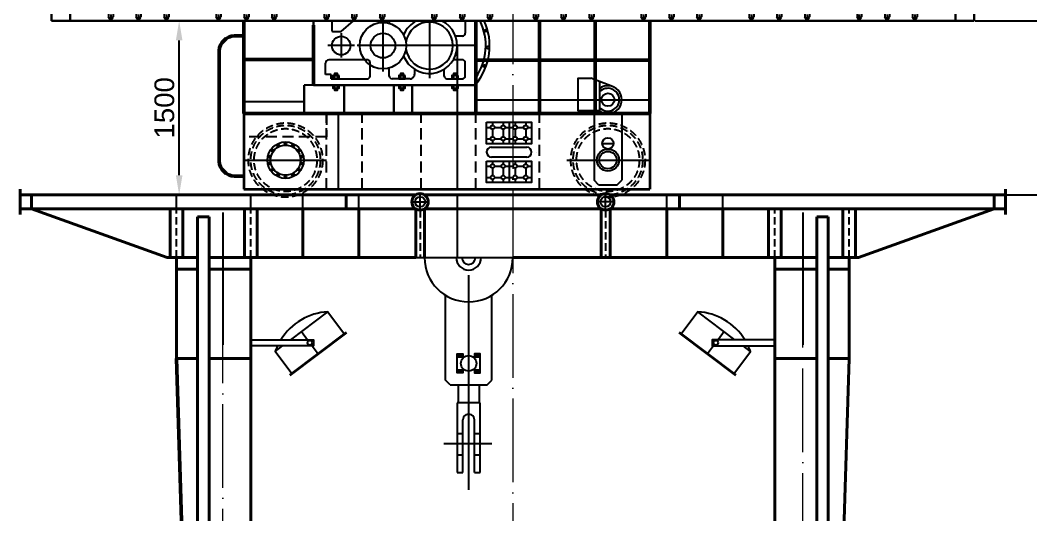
# Model space of a CAD drawing. Header units: millimetres. Extents: x 155577 to 993706, y -295114 to -113927.
# Drawn here: x 872302 to 881016, y -267629 to -263370 of the extents above; entities that cross this region are included whole.
import ezdxf

# ---------------------------------------------------------------- set-up
doc = ezdxf.new("R2010")
doc.units = ezdxf.units.MM
doc.linetypes.add('ACAD_ISO04W100', pattern=[30, 24, -3, 0, -3])
doc.linetypes.add('штриховая2', pattern=[9.525, 6.35, -3.175])
doc.layers.add('ось', color=160, linetype='Continuous', lineweight=15)
doc.layers.add('размер', color=84, linetype='Continuous', lineweight=18)
doc.styles.get("Standard").update_dxf_attribs({"font": 'arial.ttf'})
doc.dimstyles.new('ISO-25', dxfattribs={"dimtxt": 170, "dimasz": 170, "dimexe": 20, "dimexo": 10, "dimgap": 40, "dimtad": 1, "dimtxsty": 'Standard', "dimcen": 2.5, "dimadec": 0, "dimazin": 0, "dimtfac": 1, "dimtmove": 0, "dimatfit": 3, "dimfxl": 0, "dimarcsym": 0})

# ---------------------------------------------------------------- blocks, each defined once
blk = doc.blocks.new('*D86')
at = {"layer": 'Defpoints', "color": 0, "transparency": 16777216}
for p in [(872571.6, -263374.7), (873672.2, -263374.7), (872399.6, -264874.7)]:
    blk.add_point(p, dxfattribs=at)
at = {"layer": 'размер', "color": 0, "lineweight": -2, "transparency": 16777216}
for p, q in [((872581.6, -263374.7), (873692.2, -263374.7)), ((873672.2, -264704.7), (873672.2, -263544.7)), ((872409.6, -264874.7), (873692.2, -264874.7))]:
    blk.add_line(p, q, dxfattribs=at)
at = {"layer": 'размер', "color": 0, "transparency": 16777216}
for points in [[(873643.9, -263544.7), (873700.6, -263544.7), (873672.2, -263374.7)], [(873643.9, -264704.7), (873700.6, -264704.7), (873672.2, -264874.7)]]:
    blk.add_solid(points, dxfattribs=at)
at = {"layer": 'размер', "color": 0, "transparency": 16777216, "insert": (873545.4, -264124.7), "char_height": 170, "attachment_point": 5, "rotation": 90}
blk.add_mtext('1500', dxfattribs=at)
blk = doc.blocks.new('шатер вид проф')
at = {"lineweight": 30}
for p, q in [((158852.8, 7016.8), (162626.1, 7396.2)), ((166399.3, 7016.8), (162626.1, 7396.2)), ((158875.7, 6899.1), (162626.1, 7276.2)), ((166376.4, 6899.1), (162626.1, 7276.2)), ((158648.1, 3640.2), (158648.1, 6796.2)), ((158808.1, 6796.2), (162626.1, 6796.2)), ((158808.1, 3640.2), (158808.1, 6796.2)), ((158808.1, 6756.2), (162626.1, 6756.2)), ((166444.1, 6796.2), (162626.1, 6796.2)), ((166444.1, 6756.2), (162626.1, 6756.2)), ((166444.1, 3640.2), (166444.1, 6796.2)), ((166604.1, 3640.2), (166604.1, 6796.2)), ((158648.1, 3640.2), (166604.1, 3640.2))]:
    blk.add_line(p, q, dxfattribs=at)
at = {"lineweight": 40}
for p, q in [((158875.7, 6899.1), (158863.8, 7017.9)), ((166376.4, 6899.1), (166388.3, 7017.9))]:
    blk.add_line(p, q, dxfattribs=at)
for p, q in [((158808, 6796.2), (158643.8, 6796.2)), ((159158.3, 6756.2), (159138.3, 6721.2)), ((159138.3, 6721.2), (159138.3, 3675.1)), ((159158.3, 6756.2), (159178.3, 6721.2)), ((159178.3, 6721.2), (159178.3, 3675.1)), ((159398.3, 6756.2), (159378.3, 6721.2)), ((159378.3, 6721.2), (159378.3, 3675.1)), ((159398.3, 6756.2), (159418.3, 6721.2)), ((159418.3, 6721.2), (159418.3, 3675.1)), ((159638.3, 6756.2), (159618.3, 6721.2)), ((159618.3, 6721.2), (159618.3, 3675.1)), ((159638.3, 6756.2), (159658.3, 6721.2)), ((159658.3, 6721.2), (159658.3, 3675.1)), ((160088.3, 6756.2), (160068.3, 6721.2)), ((160068.3, 6721.2), (160068.3, 3675.1)), ((160088.3, 6756.2), (160108.3, 6721.2)), ((160108.3, 6721.2), (160108.3, 3675.1)), ((160328.3, 6756.2), (160308.3, 6721.2)), ((160308.3, 6721.2), (160308.3, 3675.1)), ((160328.3, 6756.2), (160348.3, 6721.2)), ((160348.3, 6721.2), (160348.3, 3675.1)), ((160568.3, 6756.2), (160548.3, 6721.2)), ((160548.3, 6721.2), (160548.3, 3675.1)), ((160568.3, 6756.2), (160588.3, 6721.2)), ((160588.3, 6721.2), (160588.3, 3675.1)), ((161018.3, 6756.2), (160998.3, 6721.2)), ((160998.3, 6721.2), (160998.3, 3675.1)), ((161018.3, 6756.2), (161038.3, 6721.2)), ((161038.3, 6721.2), (161038.3, 3675.1)), ((161258.3, 6756.2), (161238.3, 6721.2)), ((161238.3, 6721.2), (161238.3, 3675.1)), ((161258.3, 6756.2), (161278.3, 6721.2)), ((161278.3, 6721.2), (161278.3, 3675.1)), ((161498.3, 6756.2), (161478.3, 6721.2)), ((161478.3, 6721.2), (161478.3, 3675.1)), ((161498.3, 6756.2), (161518.3, 6721.2)), ((161518.3, 6721.2), (161518.3, 3675.1)), ((161948.3, 6756.2), (161928.3, 6721.2)), ((161928.3, 6721.2), (161928.3, 3675.1)), ((161948.3, 6756.2), (161968.3, 6721.2)), ((161968.3, 6721.2), (161968.3, 3675.1)), ((162188.3, 6756.2), (162168.3, 6721.2)), ((162168.3, 6721.2), (162168.3, 3675.1)), ((162188.3, 6756.2), (162208.3, 6721.2)), ((162208.3, 6721.2), (162208.3, 3675.1)), ((162428.3, 6756.2), (162408.3, 6721.2)), ((162408.3, 6721.2), (162408.3, 3675.1)), ((162428.3, 6756.2), (162448.3, 6721.2)), ((162448.3, 6721.2), (162448.3, 3675.1)), ((162823.8, 6756.2), (162803.8, 6721.2)), ((162803.8, 6721.2), (162803.8, 3675.1)), ((162823.8, 6756.2), (162843.8, 6721.2)), ((162843.8, 6721.2), (162843.8, 3675.1)), ((163063.8, 6756.2), (163043.8, 6721.2)), ((163043.8, 6721.2), (163043.8, 3675.1)), ((163063.8, 6756.2), (163083.8, 6721.2)), ((163083.8, 6721.2), (163083.8, 3675.1)), ((163303.8, 6756.2), (163283.8, 6721.2)), ((163283.8, 6721.2), (163283.8, 3675.1)), ((163303.8, 6756.2), (163323.8, 6721.2)), ((163323.8, 6721.2), (163323.8, 3675.1)), ((163753.8, 6756.2), (163733.8, 6721.2)), ((163733.8, 6721.2), (163733.8, 3675.1)), ((163753.8, 6756.2), (163773.8, 6721.2)), ((163773.8, 6721.2), (163773.8, 3675.1)), ((163993.8, 6756.2), (163973.8, 6721.2)), ((163973.8, 6721.2), (163973.8, 3675.1)), ((163993.8, 6756.2), (164013.8, 6721.2)), ((164013.8, 6721.2), (164013.8, 3675.1)), ((164233.8, 6756.2), (164213.8, 6721.2)), ((164213.8, 6721.2), (164213.8, 3675.1)), ((164233.8, 6756.2), (164253.8, 6721.2)), ((164253.8, 6721.2), (164253.8, 3675.1)), ((164683.8, 6756.2), (164663.8, 6721.2)), ((164663.8, 6721.2), (164663.8, 3675.1)), ((164683.8, 6756.2), (164703.8, 6721.2)), ((164703.8, 6721.2), (164703.8, 3675.1)), ((164923.8, 6756.2), (164903.8, 6721.2)), ((164903.8, 6721.2), (164903.8, 3675.1)), ((164923.8, 6756.2), (164943.8, 6721.2)), ((164943.8, 6721.2), (164943.8, 3675.1)), ((165163.8, 6756.2), (165143.8, 6721.2)), ((165143.8, 6721.2), (165143.8, 3675.1)), ((165163.8, 6756.2), (165183.8, 6721.2)), ((165183.8, 6721.2), (165183.8, 3675.1)), ((165613.8, 6756.2), (165593.8, 6721.2)), ((165593.8, 6721.2), (165593.8, 3675.1)), ((165613.8, 6756.2), (165633.8, 6721.2)), ((165633.8, 6721.2), (165633.8, 3675.1)), ((165853.8, 6756.2), (165833.8, 6721.2)), ((165833.8, 6721.2), (165833.8, 3675.1)), ((165853.8, 6756.2), (165873.8, 6721.2)), ((165873.8, 6721.2), (165873.8, 3675.1)), ((166093.8, 6756.2), (166073.8, 6721.2)), ((166073.8, 6721.2), (166073.8, 3675.1)), ((166093.8, 6756.2), (166113.8, 6721.2)), ((166113.8, 6721.2), (166113.8, 3675.1)), ((166444.2, 6796.2), (166608.3, 6796.2)), ((159158.3, 3640.2), (159138.3, 3675.1)), ((159158.3, 3640.2), (159178.3, 3675.1)), ((159398.3, 3640.2), (159378.3, 3675.1)), ((159398.3, 3640.2), (159418.3, 3675.1)), ((159638.3, 3640.2), (159618.3, 3675.1)), ((159638.3, 3640.2), (159658.3, 3675.1)), ((160088.3, 3640.2), (160068.3, 3675.1)), ((160088.3, 3640.2), (160108.3, 3675.1)), ((160328.3, 3640.2), (160308.3, 3675.1)), ((160328.3, 3640.2), (160348.3, 3675.1)), ((160568.3, 3640.2), (160548.3, 3675.1)), ((160568.3, 3640.2), (160588.3, 3675.1)), ((161018.3, 3640.2), (160998.3, 3675.1)), ((161018.3, 3640.2), (161038.3, 3675.1)), ((161258.3, 3640.2), (161238.3, 3675.1)), ((161258.3, 3640.2), (161278.3, 3675.1)), ((161498.3, 3640.2), (161478.3, 3675.1)), ((161498.3, 3640.2), (161518.3, 3675.1)), ((161948.3, 3640.2), (161928.3, 3675.1)), ((161948.3, 3640.2), (161968.3, 3675.1)), ((162188.3, 3640.2), (162168.3, 3675.1)), ((162188.3, 3640.2), (162208.3, 3675.1)), ((162428.3, 3640.2), (162408.3, 3675.1)), ((162428.3, 3640.2), (162448.3, 3675.1)), ((162823.8, 3640.2), (162803.8, 3675.1)), ((162823.8, 3640.2), (162843.8, 3675.1)), ((163063.8, 3640.2), (163043.8, 3675.1)), ((163063.8, 3640.2), (163083.8, 3675.1)), ((163303.8, 3640.2), (163283.8, 3675.1)), ((163303.8, 3640.2), (163323.8, 3675.1)), ((163753.8, 3640.2), (163733.8, 3675.1)), ((163753.8, 3640.2), (163773.8, 3675.1)), ((163993.8, 3640.2), (163973.8, 3675.1)), ((163993.8, 3640.2), (164013.8, 3675.1)), ((164233.8, 3640.2), (164213.8, 3675.1)), ((164233.8, 3640.2), (164253.8, 3675.1)), ((164683.8, 3640.2), (164663.8, 3675.1)), ((164683.8, 3640.2), (164703.8, 3675.1)), ((164923.8, 3640.2), (164903.8, 3675.1)), ((164923.8, 3640.2), (164943.8, 3675.1)), ((165163.8, 3640.2), (165143.8, 3675.1)), ((165163.8, 3640.2), (165183.8, 3675.1)), ((165613.8, 3640.2), (165593.8, 3675.1)), ((165613.8, 3640.2), (165633.8, 3675.1)), ((165853.8, 3640.2), (165833.8, 3675.1)), ((165853.8, 3640.2), (165873.8, 3675.1)), ((166093.8, 3640.2), (166073.8, 3675.1)), ((166093.8, 3640.2), (166113.8, 3675.1))]:
    blk.add_line(p, q)
at = {"linetype": 'ACAD_ISO04W100', "ltscale": 6}
for p, q in [((159158.3, 6756.2), (159158.3, 3640.2)), ((159398.3, 6756.2), (159398.3, 3640.2)), ((159638.3, 6756.2), (159638.3, 3640.2)), ((160088.3, 6756.2), (160088.3, 3640.2)), ((160328.3, 6756.2), (160328.3, 3640.2)), ((160568.3, 6756.2), (160568.3, 3640.2)), ((161018.3, 6756.2), (161018.3, 3640.2)), ((161258.3, 6756.2), (161258.3, 3640.2)), ((161498.3, 6756.2), (161498.3, 3640.2)), ((161948.3, 6756.2), (161948.3, 3640.2)), ((162188.3, 6756.2), (162188.3, 3640.2)), ((162428.3, 6756.2), (162428.3, 3640.2)), ((162823.8, 6756.2), (162823.8, 3640.2)), ((163063.8, 6756.2), (163063.8, 3640.2)), ((163303.8, 6756.2), (163303.8, 3640.2)), ((163753.8, 6756.2), (163753.8, 3640.2)), ((163993.8, 6756.2), (163993.8, 3640.2)), ((164233.8, 6756.2), (164233.8, 3640.2)), ((164683.8, 6756.2), (164683.8, 3640.2)), ((164923.8, 6756.2), (164923.8, 3640.2)), ((165163.8, 6756.2), (165163.8, 3640.2)), ((165613.8, 6756.2), (165613.8, 3640.2)), ((165853.8, 6756.2), (165853.8, 3640.2)), ((166093.8, 6756.2), (166093.8, 3640.2))]:
    blk.add_line(p, q, dxfattribs=at)
at = {"lineweight": 30}
for centre, radius, start, end in [((158881.9, 6784.4), 234.1, 94.4332, 177.1293), ((166370.3, 6784.4), 234.1, 2.8707, 85.5668), ((158913.7, 6800.4), 105.7, 111.03792, 182.29623), ((166338.5, 6800.4), 105.7, 357.70377, 68.96208)]:
    blk.add_arc(centre, radius, start, end, dxfattribs=at)
blk = doc.blocks.new('*D88')
at = {"layer": 'Defpoints', "color": 0, "transparency": 16777216}
for p in [(880527.6, -258889.9), (872571.6, -263374.7), (880527.6, -263374.7)]:
    blk.add_point(p, dxfattribs=at)
at = {"layer": 'размер', "color": 0, "lineweight": -2, "transparency": 16777216}
for p, q in [((872571.6, -263364.7), (872571.6, -258869.9)), ((872741.6, -258889.9), (880357.6, -258889.9)), ((880527.6, -263364.7), (880527.6, -258869.9))]:
    blk.add_line(p, q, dxfattribs=at)
at = {"layer": 'размер', "color": 0, "transparency": 16777216}
for points in [[(872741.6, -258861.6), (872741.6, -258918.3), (872571.6, -258889.9)], [(880357.6, -258861.6), (880357.6, -258918.3), (880527.6, -258889.9)]]:
    blk.add_solid(points, dxfattribs=at)
at = {"layer": 'размер', "color": 0, "transparency": 16777216, "insert": (876549.6, -258763.1), "char_height": 170, "attachment_point": 5}
blk.add_mtext('7956', dxfattribs=at)
blk = doc.blocks.new('*D89')
at = {"layer": 'Defpoints', "color": 0, "transparency": 16777216}
for p in [(876549.6, -259618.7), (880527.6, -263374.7), (881143, -263374.7)]:
    blk.add_point(p, dxfattribs=at)
at = {"layer": 'размер', "color": 0, "lineweight": -2, "transparency": 16777216}
for p, q in [((876559.6, -259618.7), (881163, -259618.7)), ((881143, -259788.7), (881143, -263204.7)), ((880537.6, -263374.7), (881163, -263374.7))]:
    blk.add_line(p, q, dxfattribs=at)
at = {"layer": 'размер', "color": 0, "transparency": 16777216}
for points in [[(881114.6, -259788.7), (881171.3, -259788.7), (881143, -259618.7)], [(881114.6, -263204.7), (881171.3, -263204.7), (881143, -263374.7)]]:
    blk.add_solid(points, dxfattribs=at)
at = {"layer": 'размер', "color": 0, "transparency": 16777216, "insert": (881016.1, -261457.5), "char_height": 170, "attachment_point": 5, "rotation": 90}
blk.add_mtext('3756', dxfattribs=at)
blk = doc.blocks.new('*D159')
at = {"layer": 'Defpoints', "color": 0, "transparency": 16777216}
for p in [(876549.6, -256120.7), (883207.1, -273120.7), (883999.5, -273120.7)]:
    blk.add_point(p, dxfattribs=at)
at = {"layer": 'размер', "color": 0, "lineweight": -2, "transparency": 16777216}
for p, q in [((876559.6, -256120.7), (884019.5, -256120.7)), ((883999.5, -256345.7), (883999.5, -272895.7)), ((883217.1, -273120.7), (884019.5, -273120.7))]:
    blk.add_line(p, q, dxfattribs=at)
at = {"layer": 'размер', "color": 0, "transparency": 16777216}
for points in [[(883962, -256345.7), (884037, -256345.7), (883999.5, -256120.7)], [(883962, -272895.7), (884037, -272895.7), (883999.5, -273120.7)]]:
    blk.add_solid(points, dxfattribs=at)
at = {"layer": 'размер', "color": 0, "transparency": 16777216, "insert": (883812.7, -264620.7), "char_height": 170, "attachment_point": 5, "rotation": 90}
blk.add_mtext('17.0 м', dxfattribs=at)
blk = doc.blocks.new('*D204')
at = {"color": 0, "lineweight": -2, "transparency": 16777216}
for p, q in [((879339.6, -264874.7), (881750.8, -264874.7)), ((881730.8, -272930.7), (881730.8, -265044.7)), ((879059.6, -273100.7), (881750.8, -273100.7))]:
    blk.add_line(p, q, dxfattribs=at)
at = {"color": 0, "transparency": 16777216}
for points in [[(881702.5, -265044.7), (881759.1, -265044.7), (881730.8, -264874.7)], [(881702.5, -272930.7), (881759.1, -272930.7), (881730.8, -273100.7)]]:
    blk.add_solid(points, dxfattribs=at)
at = {"layer": 'Defpoints', "color": 0, "transparency": 16777216}
for p in [(879329.6, -264874.7), (881730.8, -264874.7), (879049.6, -273100.7)]:
    blk.add_point(p, dxfattribs=at)
at = {"color": 0, "transparency": 16777216, "insert": (881604, -268987.7), "char_height": 170, "attachment_point": 5, "rotation": 90}
blk.add_mtext('8226', dxfattribs=at)

msp = doc.modelspace()

# ---------------------------------------------------------------- hatches: boundary and pattern name
for points in [[(876119.297, -266242.998), (876069.045, -266242.998), (876069.045, -266270.288), (876119.297, -266270.288)], [(876267.934, -266242.998), (876217.683, -266242.998), (876217.683, -266270.288), (876267.934, -266270.288)], [(876119.297, -266381.001), (876069.045, -266381.001), (876069.045, -266408.291), (876119.297, -266408.291)], [(876267.934, -266381.001), (876217.683, -266381.001), (876217.683, -266408.291), (876267.934, -266408.291)]]:
    msp.add_hatch(color=256).paths.add_polyline_path(points)

# ---------------------------------------------------------------- linework, layer by layer
at = {"lineweight": 50}
for p, q in [((874229.565, -263374.717), (874229.565, -264174.717)), ((874829.565, -263412.741), (874829.565, -263934.717)), ((876229.565, -264174.717), (876229.841, -263374.717)), ((876778.94, -264174.717), (876779.216, -263374.717)), ((877258.995, -264174.717), (877259.27, -263374.717)), ((877729.565, -263374.717), (877729.565, -264174.717)), ((874229.565, -263503.805), (874150.138, -263503.805)), ((874016.529, -263633.99), (874016.529, -264584.34)), ((874829.565, -263709.25), (874229.565, -263709.25)), ((877729.565, -263714.717), (876229.724, -263714.2)), ((874229.565, -264174.717), (877729.565, -264174.717)), ((874150.138, -264714.524), (874229.565, -264714.524)), ((873649.565, -266284.717), (873804.928, -271310.717))]:
    msp.add_line(p, q, dxfattribs=at)
at = {"lineweight": 30}
for p, q in [((874829.567, -263928.987), (874829.567, -263374.717)), ((876229.567, -263374.717), (876229.567, -263928.987)), ((874749.567, -263928.987), (874749.567, -264168.987)), ((876229.567, -263928.987), (874829.567, -263928.987)), ((875094.209, -263928.987), (875094.209, -264168.987)), ((875523.058, -263928.987), (875523.058, -264168.987)), ((875681.407, -263928.987), (875681.407, -264168.987)), ((876229.567, -264168.987), (876229.567, -263928.987)), ((874749.567, -264168.987), (876229.567, -264168.987))]:
    msp.add_line(p, q, dxfattribs=at)
for p, q in [((874989.567, -263374.717), (874989.567, -263458.324)), ((875069.567, -263466.782), (875175.99, -263374.717)), ((875429.567, -263374.717), (875429.567, -263811.81)), ((875484.359, -263374.717), (875484.359, -263396.638)), ((875701.007, -263386.324), (875701.007, -263374.717)), ((875829.567, -263374.717), (875829.567, -263868.844)), ((876139.605, -263374.717), (876139.605, -263482.906)), ((874997.563, -263466.782), (875069.567, -263466.782)), ((875069.567, -263481.41), (875069.567, -263691.002)), ((876116.251, -263506.54), (876054.961, -263506.54)), ((875184.247, -263588.987), (874953.172, -263588.987)), ((876229.567, -263588.987), (875207.992, -263588.987)), ((876069.567, -263588.987), (876069.567, -264824.717)), ((874933.881, -263837.023), (874933.881, -263738.807)), ((875295.258, -263710.704), (874963.673, -263710.704)), ((875318.612, -263851.197), (875318.612, -263734.338)), ((875484.359, -263851.197), (875484.359, -263781.335)), ((876116.251, -263710.704), (876036.412, -263710.704)), ((876139.605, -263851.197), (876139.605, -263734.338)), ((874982.762, -263837.023), (874933.881, -263837.023)), ((874982.762, -263874.832), (874982.762, -263837.023)), ((875703.091, -263832.227), (875703.091, -263792.957)), ((875958.127, -263851.197), (875958.127, -263791.65)), ((874829.567, -263928.987), (874749.567, -263928.987)), ((874982.762, -263874.832), (875295.258, -263874.832)), ((875663.516, -263874.832), (875507.713, -263874.832)), ((875981.481, -263874.832), (876116.251, -263874.832)), ((877409.693, -263941.625), (877220.927, -263870.471)), ((876229.565, -264174.717), (876229.565, -264054.717)), ((876229.565, -264054.717), (877729.565, -264054.717)), ((877249.565, -264174.717), (877249.565, -264746.851)), ((877489.565, -264174.717), (877489.565, -264746.851)), ((876323.731, -264292.881), (876358.367, -264292.881)), ((876375.179, -264248.997), (876375.179, -264276.068)), ((876391.992, -264292.881), (876449.761, -264292.881)), ((876466.573, -264248.997), (876466.573, -264276.068)), ((876483.385, -264292.881), (876551.962, -264292.881)), ((876517.674, -264248.997), (876517.674, -264434.187)), ((876568.774, -264248.997), (876568.774, -264276.068)), ((876585.587, -264292.881), (876643.356, -264292.881)), ((876660.168, -264248.997), (876660.168, -264276.068)), ((876676.98, -264292.881), (876711.617, -264292.881)), ((876323.731, -264390.303), (876358.367, -264390.303)), ((876375.179, -264309.693), (876375.179, -264373.491)), ((876391.992, -264390.303), (876449.761, -264390.303)), ((876466.573, -264309.693), (876466.573, -264373.491)), ((876483.385, -264390.303), (876551.962, -264390.303)), ((876568.774, -264309.693), (876568.774, -264373.491)), ((876585.587, -264390.303), (876643.356, -264390.303)), ((876660.168, -264309.693), (876660.168, -264373.491)), ((876676.98, -264390.303), (876711.617, -264390.303)), ((876375.179, -264407.115), (876375.179, -264434.187)), ((876466.573, -264407.115), (876466.573, -264434.187)), ((876568.774, -264407.115), (876568.774, -264434.187)), ((876660.168, -264407.115), (876660.168, -264434.187)), ((877321.009, -264430.91), (877418.121, -264430.91)), ((874235.85, -264574.717), (874943.28, -264574.717)), ((876323.731, -264626.789), (876358.367, -264626.789)), ((876375.179, -264582.905), (876375.179, -264609.977)), ((876375.179, -264643.602), (876375.179, -264707.399)), ((876391.992, -264626.789), (876449.761, -264626.789)), ((876466.573, -264582.905), (876466.573, -264609.977)), ((876466.573, -264643.602), (876466.573, -264707.399)), ((876483.385, -264626.789), (876551.962, -264626.789)), ((876517.674, -264582.905), (876517.674, -264768.096)), ((876568.774, -264582.905), (876568.774, -264609.977)), ((876568.774, -264643.602), (876568.774, -264707.399)), ((876585.587, -264626.789), (876643.356, -264626.789)), ((876660.168, -264582.905), (876660.168, -264609.977)), ((876660.168, -264643.602), (876660.168, -264707.399)), ((876676.98, -264626.789), (876711.617, -264626.789)), ((877015.85, -264574.717), (877723.28, -264574.717)), ((877489.565, -264574.717), (877489.565, -264746.851)), ((876323.731, -264724.212), (876358.367, -264724.212)), ((876391.992, -264724.212), (876449.761, -264724.212)), ((876483.385, -264724.212), (876551.962, -264724.212)), ((876585.587, -264724.212), (876643.356, -264724.212)), ((876676.98, -264724.212), (876711.617, -264724.212)), ((876375.179, -264741.024), (876375.179, -264768.096)), ((876466.573, -264741.024), (876466.573, -264768.096)), ((876568.774, -264741.024), (876568.774, -264768.096)), ((876660.168, -264741.024), (876660.168, -264768.096)), ((877289.565, -264786.851), (877249.565, -264746.851)), ((877289.565, -264786.851), (877449.565, -264786.851)), ((877449.565, -264786.851), (877489.565, -264746.851)), ((873649.565, -264994.717), (873649.565, -264874.717)), ((874289.565, -264994.717), (874289.565, -264874.717)), ((874739.698, -264994.717), (874739.698, -264874.717)), ((875220.879, -264994.717), (875220.879, -264874.717)), ((875749.565, -264994.717), (875749.565, -264863.777)), ((876069.567, -264874.717), (876069.567, -265414.717)), ((877349.565, -264994.717), (877349.565, -264858.537)), ((877878.251, -264994.717), (877878.251, -264874.717)), ((878359.433, -264994.717), (878359.433, -264874.717)), ((875674.624, -264934.717), (875824.506, -264934.717)), ((876549.565, -264994.717), (875787.414, -264994.717)), ((877424.506, -264934.717), (877274.624, -264934.717)), ((873589.565, -265414.717), (873709.565, -265414.717)), ((875711.716, -265414.717), (876549.565, -265414.717)), ((875787.414, -265414.717), (875787.414, -265414.717)), ((877387.414, -265414.717), (876549.565, -265414.717)), ((877311.716, -265414.717), (877311.716, -265414.717)), ((879509.565, -265414.717), (879389.565, -265414.717)), ((876168.49, -265564.717), (876168.49, -267415.133)), ((875968.49, -266469.315), (875968.49, -265739.091)), ((876368.49, -266469.315), (876368.49, -265739.091)), ((874727.077, -266052.185), (874779.359, -266121.707)), ((878372.054, -266052.185), (878319.771, -266121.707)), ((874819.827, -266175.517), (874871.216, -266243.85)), ((878279.303, -266175.517), (878227.914, -266243.85)), ((876069.045, -266270.288), (876119.297, -266270.288)), ((876217.683, -266270.288), (876267.934, -266270.288)), ((876069.045, -266381.001), (876119.297, -266381.001)), ((876217.683, -266381.001), (876267.934, -266381.001)), ((876008.49, -266509.315), (875968.49, -266469.315)), ((876328.49, -266509.315), (876368.49, -266469.315)), ((876008.49, -266509.315), (876328.49, -266509.315)), ((876077.389, -266509.315), (876077.389, -266666.56)), ((876077.389, -266509.315), (876259.59, -266509.315)), ((876077.389, -266509.315), (876259.59, -266509.315)), ((876259.59, -266509.315), (876259.59, -266666.56)), ((876268.49, -266666.56), (876068.49, -266666.56)), ((876068.49, -266666.56), (876068.49, -267266.56)), ((876268.49, -267266.56), (876268.49, -266666.56)), ((876118.49, -267266.56), (876118.49, -266812.952)), ((876218.49, -267266.56), (876218.49, -266812.952)), ((876068.49, -266930.117), (876118.49, -266930.117)), ((876068.49, -266930.117), (876118.49, -266930.117)), ((876218.49, -266930.117), (876268.49, -266930.117)), ((875954.418, -267014.717), (876352.937, -267014.717)), ((875969.23, -267014.717), (876367.749, -267014.717)), ((876068.49, -267114.193), (876118.49, -267114.193)), ((876068.49, -267114.193), (876118.49, -267114.193)), ((876218.49, -267114.193), (876268.49, -267114.193)), ((876068.49, -267266.56), (876118.49, -267266.56)), ((876068.49, -267266.56), (876118.49, -267266.56)), ((876218.49, -267266.56), (876268.49, -267266.56))]:
    msp.add_line(p, q)
at = {"lineweight": 35}
for p, q in [((874229.565, -264174.717), (874229.565, -264824.717)), ((877729.565, -264174.717), (877729.565, -264824.717)), ((874229.565, -264824.717), (877729.565, -264824.717))]:
    msp.add_line(p, q, dxfattribs=at)
at = {"linetype": 'штриховая2', "ltscale": 15}
for p, q in [((874943.28, -264824.717), (874943.28, -264174.717)), ((874943.28, -264174.717), (874943.28, -264374.717)), ((875250.842, -264824.717), (875250.842, -264174.717)), ((875757.872, -264824.717), (875757.872, -264174.717)), ((876229.567, -264824.717), (876229.567, -264174.717)), ((876778.942, -264824.717), (876778.942, -264174.717)), ((874943.28, -264374.717), (874229.565, -264374.717))]:
    msp.add_line(p, q, dxfattribs=at)
at = {"ltscale": 15}
msp.add_line((875046.528, -264824.717), (875046.528, -264174.717), dxfattribs=at)
at = {"lineweight": 40}
for p, q in [((872301.565, -264824.717), (872301.565, -265044.717)), ((880797.565, -264824.717), (880797.565, -265044.717)), ((875711.716, -264874.717), (872301.565, -264874.717)), ((872399.565, -264874.717), (872399.565, -264994.717)), ((875111.114, -264994.717), (875111.114, -264874.717)), ((876549.565, -264874.717), (875787.414, -264874.717)), ((876549.565, -264874.717), (877311.716, -264874.717)), ((877387.414, -264874.717), (880797.565, -264874.717)), ((877988.016, -264994.717), (877988.016, -264874.717)), ((879049.565, -264874.717), (879609.565, -264874.717)), ((880699.565, -264874.717), (880699.565, -264994.717)), ((875711.716, -264994.717), (872301.565, -264994.717)), ((873569.565, -265414.717), (872399.565, -264994.717)), ((873594.565, -265414.717), (873594.565, -264994.717)), ((873704.565, -265414.717), (873704.565, -264994.717)), ((874234.565, -265414.717), (874234.565, -264994.717)), ((874344.565, -265414.717), (874344.565, -264994.717)), ((874739.698, -264994.717), (874739.698, -265414.717)), ((875220.879, -264994.717), (875220.879, -265414.717)), ((875711.716, -264994.717), (875711.716, -265414.717)), ((876549.565, -264994.717), (875787.414, -264994.717)), ((875787.414, -264994.717), (875787.414, -265414.717)), ((876549.565, -264994.717), (877311.716, -264994.717)), ((876549.565, -264994.717), (877311.716, -264994.717)), ((877311.716, -264994.717), (877311.716, -265414.717)), ((877387.414, -264994.717), (880797.565, -264994.717)), ((877387.414, -264994.717), (877387.414, -265414.717)), ((877878.251, -264994.717), (877878.251, -265414.717)), ((878359.433, -264994.717), (878359.433, -265414.717)), ((878754.565, -265414.717), (878754.565, -264994.717)), ((878864.565, -265414.717), (878864.565, -264994.717)), ((879394.565, -265414.717), (879394.565, -264994.717)), ((879504.565, -265414.717), (879504.565, -264994.717)), ((879529.565, -265414.717), (880699.565, -264994.717)), ((873929.565, -265064.555), (873829.565, -265064.555)), ((873829.565, -265064.555), (873829.565, -270810.803)), ((873929.565, -270810.803), (873929.565, -265064.555)), ((879169.565, -270810.803), (879169.565, -265064.555)), ((879169.565, -265064.555), (879269.565, -265064.555)), ((879269.565, -265064.555), (879269.565, -270810.803)), ((873569.565, -265414.717), (873829.565, -265414.717)), ((873649.565, -266284.717), (873649.565, -265414.717)), ((873929.565, -265414.717), (875711.716, -265414.717)), ((874289.565, -271310.717), (874289.565, -265414.717)), ((879169.565, -265414.717), (876549.565, -265414.717)), ((878809.565, -271310.717), (878809.565, -265414.717)), ((879529.565, -265414.717), (879269.565, -265414.717)), ((879449.565, -266284.717), (879449.565, -265414.717)), ((873649.565, -265514.717), (873829.565, -265514.717)), ((873929.565, -265514.717), (874289.565, -265514.717)), ((879169.565, -265514.717), (878809.565, -265514.717)), ((879449.565, -265514.717), (879269.565, -265514.717)), ((875114.549, -266060.855), (874627.884, -266426.846)), ((877984.581, -266060.855), (878471.246, -266426.846)), ((873829.565, -266284.717), (873649.565, -266284.717)), ((874289.565, -266284.717), (873929.565, -266284.717)), ((878809.565, -266284.717), (879169.565, -266284.717)), ((879269.565, -266284.717), (879449.565, -266284.717)), ((879449.565, -266284.717), (879294.202, -271310.717))]:
    msp.add_line(p, q, dxfattribs=at)
at = {"linetype": 'штриховая2', "ltscale": 10}
for p, q in [((873649.565, -265414.717), (873649.565, -264994.717)), ((874289.565, -265414.717), (874289.565, -264994.717)), ((878809.565, -265414.717), (878809.565, -264994.717)), ((879449.565, -265414.717), (879449.565, -264994.717)), ((875749.565, -265005.658), (875749.565, -265414.717)), ((877349.565, -265005.658), (877349.565, -265414.717))]:
    msp.add_line(p, q, dxfattribs=at)
at = {"color": 4}
for p, q in [((874049.565, -265024.717), (874049.565, -266164.717)), ((879049.565, -265024.717), (879049.565, -266164.717))]:
    msp.add_line(p, q, dxfattribs=at)
for points in [[(875052.016, -263847.292), (874996.935, -263847.292), (874996.935, -263874.832), (875052.016, -263874.832)], [(875622.006, -263847.292), (875566.925, -263847.292), (875566.925, -263874.832), (875622.006, -263874.832)], [(876079.304, -263847.292), (876024.223, -263847.292), (876024.223, -263874.832), (876079.304, -263874.832)], [(875052.016, -263928.987), (874996.935, -263928.987), (874996.935, -263956.527), (875052.016, -263956.527)], [(875622.006, -263928.987), (875566.925, -263928.987), (875566.925, -263956.527), (875622.006, -263956.527)], [(876079.304, -263928.987), (876024.223, -263928.987), (876024.223, -263956.527), (876079.304, -263956.527)], [(874229.565, -264070.275), (874749.565, -264070.275), (874749.565, -264174.717), (874229.565, -264174.717)], [(876323.731, -264248.997), (876711.617, -264248.997), (876711.617, -264434.187), (876323.731, -264434.187)], [(876323.731, -264582.905), (876711.617, -264582.905), (876711.617, -264768.096), (876323.731, -264768.096)], [(874289.565, -266121.707), (874830.67, -266121.707), (874830.67, -266175.517), (874289.565, -266175.517)], [(878809.565, -266121.707), (878268.46, -266121.707), (878268.46, -266175.517), (878809.565, -266175.517)]]:
    msp.add_lwpolyline(points, close=True)
for points in [[(875038.087, -263874.832), (875038.087, -263828.636), (875010.864, -263828.636), (875010.864, -263874.832)], [(875608.077, -263874.832), (875608.077, -263828.636), (875580.854, -263828.636), (875580.854, -263874.832)], [(876065.375, -263874.832), (876065.375, -263828.636), (876038.152, -263828.636), (876038.152, -263874.832)], [(875010.864, -263928.987), (875010.864, -263974.005), (875038.087, -263974.005), (875038.087, -263928.987)], [(875580.854, -263928.987), (875580.854, -263974.005), (875608.077, -263974.005), (875608.077, -263928.987)], [(876038.152, -263928.987), (876038.152, -263974.005), (876065.375, -263974.005), (876065.375, -263928.987)], [(877295.969, -263898.758), (877295.969, -264149.499), (877113.019, -264149.499), (877113.019, -263870.471), (877220.927, -263870.471)], [(876363.843, -264462.937), (876671.504, -264462.937)], [(876323.731, -264506.791), (876323.731, -264506.689)], [(876670.086, -264550.645), (876365.261, -264550.645)], [(876711.617, -264506.689), (876711.617, -264506.791)], [(876751.729, -264506.791), (876751.729, -264506.689)], [(874634.632, -266121.707), (874954.913, -265880.843), (875099.053, -266072.509), (874643.38, -266415.192), (874499.24, -266223.526), (874563.079, -266175.517)], [(878464.498, -266121.707), (878144.217, -265880.843), (878000.078, -266072.509), (878455.75, -266415.192), (878599.89, -266223.526), (878536.051, -266175.517)], [(876119.297, -266370.705), (876119.297, -266408.291), (876069.045, -266408.291), (876069.045, -266242.998), (876119.297, -266242.998), (876119.297, -266280.584)], [(876217.683, -266370.705), (876217.683, -266408.291), (876267.934, -266408.291), (876267.934, -266242.998), (876217.683, -266242.998), (876217.683, -266280.584)]]:
    msp.add_lwpolyline(points)
for centre, radius in [((875429.567, -263588.987), 200), ((875069.567, -263588.987), 80), ((875429.567, -263588.987), 106.136), ((876315.994, -263459.479), 10.475), ((876335.02, -263604.961), 10.475), ((876304.53, -263764.149), 10.475), ((877369.565, -264054.717), 56.189), ((876375.179, -264292.881), 16.812), ((876466.573, -264292.881), 16.812), ((876568.774, -264292.881), 16.812), ((876660.168, -264292.881), 16.812), ((876375.179, -264390.303), 16.812), ((876466.573, -264390.303), 16.812), ((876568.774, -264390.303), 16.812), ((876660.168, -264390.303), 16.812), ((877369.565, -264430.91), 48.556), ((874589.565, -264575.367), 156.994), ((874589.565, -264575.367), 129.758), ((874525.676, -264448.933), 9.241), ((874589.565, -264433.327), 9.241), ((874653.454, -264448.933), 9.241), ((874449.574, -264544.98), 9.241), ((874474.03, -264490.567), 9.241), ((874705.1, -264490.567), 9.241), ((874729.556, -264544.98), 9.241), ((877369.565, -264574.717), 95.251), ((877369.565, -264574.717), 75.235), ((874449.574, -264604.455), 9.241), ((874474.03, -264658.868), 9.241), ((874705.1, -264658.868), 9.241), ((874729.556, -264604.455), 9.241), ((876375.179, -264626.789), 16.812), ((876466.573, -264626.789), 16.812), ((876568.774, -264626.789), 16.812), ((876660.168, -264626.789), 16.812), ((874525.676, -264700.501), 9.241), ((874589.565, -264716.108), 9.241), ((874653.454, -264700.501), 9.241), ((876375.179, -264724.212), 16.812), ((876466.573, -264724.212), 16.812), ((876568.774, -264724.212), 16.812), ((876660.168, -264724.212), 16.812), ((875749.565, -264934.717), 43.459), ((877349.565, -264934.717), 43.459), ((874799.146, -266148.018), 19.951), ((878299.984, -266148.018), 19.951), ((876168.49, -266325.645), 66.711)]:
    msp.add_circle(centre, radius)
at = {"linetype": 'штриховая2', "ltscale": 10}
for centre, radius in [((874589.565, -264574.717), 320), ((874589.565, -264574.717), 320), ((874589.565, -264574.717), 299.783), ((874589.565, -264574.717), 270.914), ((877369.565, -264574.717), 320), ((877369.565, -264574.717), 320), ((877369.565, -264574.717), 299.783), ((877369.565, -264574.717), 270.914)]:
    msp.add_circle(centre, radius, dxfattribs=at)
at = {"lineweight": 40}
for centre in [(875749.565, -264934.717), (877349.565, -264934.717)]:
    msp.add_circle(centre, 70.941, dxfattribs=at)
for centre, radius, start, end in [((875829.567, -263588.987), 240, 202.331645, 63.2257783), ((875829.567, -263588.987), 240, 116.7742217, 157.668355), ((875829.567, -263588.987), 202.99, 186.9320832, 173.0679168), ((875829.567, -263588.987), 520, 320.2848628, 24.3340721), ((875829.567, -263588.987), 486.742, 325.2644361, 26.1173523), ((875000.523, -263455.975), 11.205, 192.1008477, 254.6833393), ((876114.325, -263481.281), 25.332, 274.3605884, 356.3233097), ((874964.734, -263741.671), 30.986, 91.9625989, 174.6968005), ((875293.332, -263735.962), 25.332, 3.6766903, 94.3605879), ((876114.325, -263735.962), 25.332, 3.6766903, 94.3605879), ((875293.332, -263849.573), 25.332, 274.3605884, 356.3233097), ((875509.639, -263849.573), 25.332, 183.6766903, 265.6394116), ((875662.438, -263834.148), 40.699, 271.5181505, 2.7043215), ((875983.407, -263849.573), 25.332, 183.6766903, 265.6394116), ((876114.325, -263849.573), 25.332, 274.3605884, 356.3233097), ((877369.565, -264054.717), 120, 232.1712809, 127.8287191), ((877369.565, -264054.717), 98.201, 221.4577846, 138.5422154), ((876367.704, -264506.74), 43.973, 95.0365591, 266.8159375), ((876667.643, -264506.74), 43.973, 273.1840625, 84.9634409), ((876168.49, -265414.717), 381.075, 180, 0), ((876168.49, -265414.717), 107.229, 180, 0), ((876168.49, -265414.717), 58.404, 180, 0), ((874986.917, -266397.7), 517.847, 93.5432785, 147.7940562), ((878112.213, -266397.7), 517.847, 32.2059438, 86.4567215), ((874986.917, -266397.7), 517.847, 154.5925864, 160.3457889), ((878112.213, -266397.7), 517.847, 19.6542111, 25.4074136), ((876168.49, -266812.875), 50, 359.9117703, 180.0882297)]:
    msp.add_arc(centre, radius, start, end)
at = {"lineweight": 50}
for centre, start, end in [((874158.928, -263646.481), 93.5257156, 174.9870776), ((874158.928, -264571.849), 185.0129224, 266.4742844)]:
    msp.add_arc(centre, 142.946, start, end, dxfattribs=at)
at = {"layer": 'ось', "linetype": 'ACAD_ISO04W100', "ltscale": 30}
for p, q in [((876549.565, -259428.312), (876549.565, -273390.059)), ((874049.565, -271897.202), (874049.565, -265024.717)), ((879049.565, -271590.717), (879049.565, -265024.717))]:
    msp.add_line(p, q, dxfattribs=at)

# ---------------------------------------------------------------- block references
msp.add_blockref('шатер вид проф', (713923.49, -267014.884))

# ---------------------------------------------------------------- dimensions: what is measured, and where the dimension line sits
dim = msp.add_linear_dim(base=(881730.801, -264874.717), p1=(879049.565, -273100.717), p2=(879329.565, -264874.717), angle=90, dimstyle='ISO-25', override={"dimfxl": 1.25})
dim.commit()
dim.dimension.update_dxf_attribs({"geometry": '*D204', "text_midpoint": (881604.003, -268987.717)})
at = {"layer": 'размер'}
dim = msp.add_linear_dim(base=(883999.495, -273120.717), p1=(876549.565, -256120.713), p2=(883207.072, -273120.717), angle=90, text='17.0 м', dimstyle='ISO-25', override={"dimasz": 225, "dimgap": 100}, dxfattribs=at)
dim.commit()
dim.dimension.update_dxf_attribs({"geometry": '*D159', "text_midpoint": (883812.698, -264620.715)})
dim = msp.add_linear_dim(base=(880527.565, -258889.943), p1=(872571.565, -263374.717), p2=(880527.565, -263374.717), dimstyle='ISO-25', dxfattribs=at)
dim.commit()
dim.dimension.update_dxf_attribs({"geometry": '*D88', "text_midpoint": (876549.565, -258889.943), "dimtype": 160})
for base, p1, p2, picture, middle in [((881142.974, -263374.717), (876549.565, -259618.717), (880527.565, -263374.717), '*D89', (881142.974, -261457.49)), ((873672.23, -263374.717), (872399.565, -264874.717), (872571.565, -263374.717), '*D86', (873672.23, -264124.717))]:
    dim = msp.add_linear_dim(base=base, p1=p1, p2=p2, angle=90, dimstyle='ISO-25', dxfattribs=at)
    dim.commit()
    dim.dimension.update_dxf_attribs({"geometry": picture, "text_midpoint": middle, "dimtype": 160})

doc.saveas('drawing.dxf')
